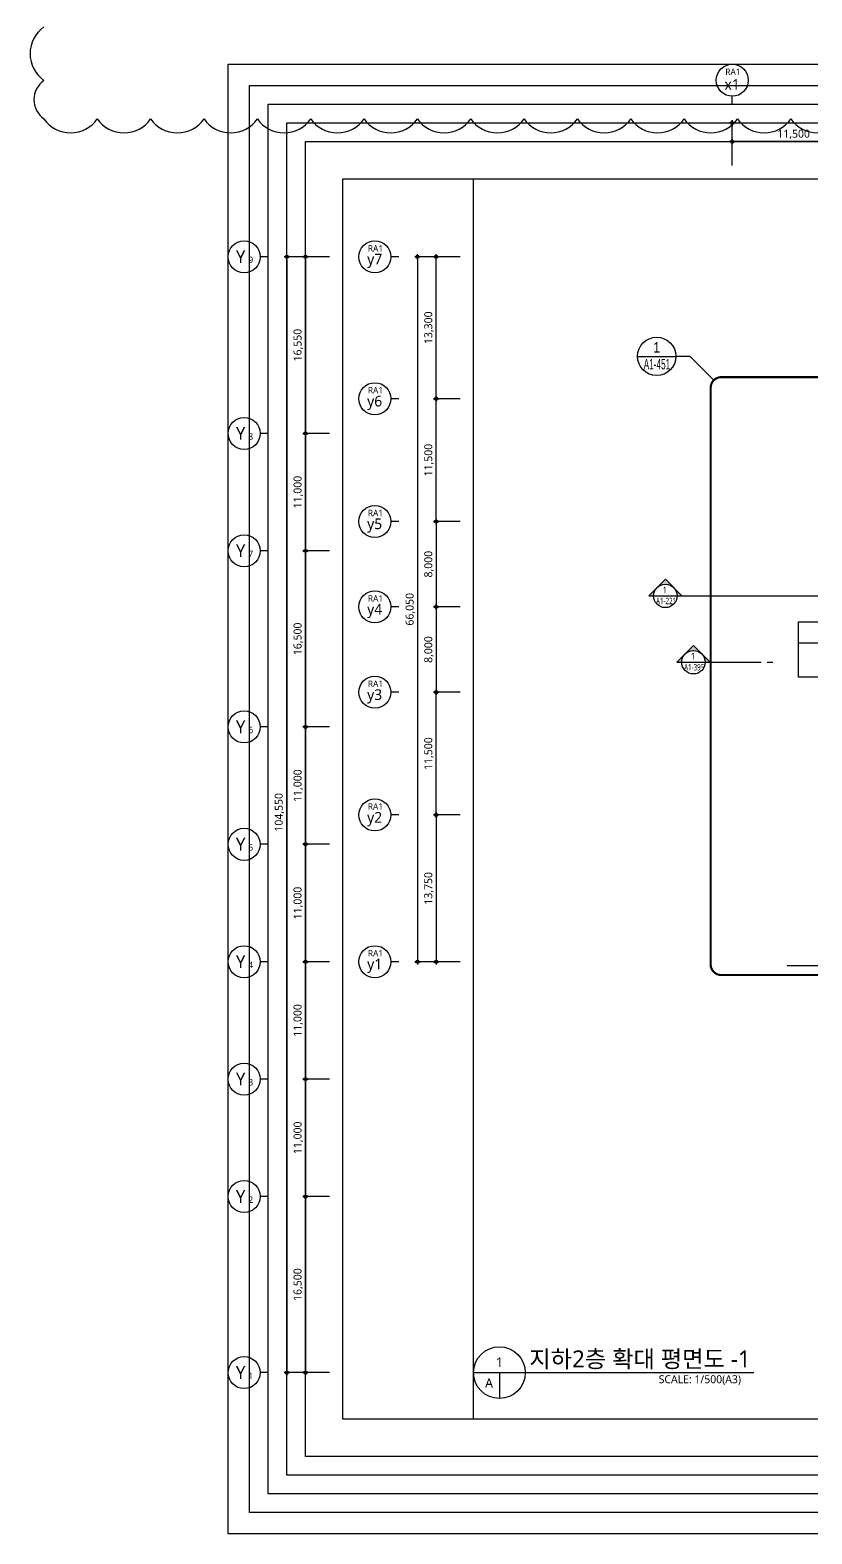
# Model space of a CAD drawing. Header units: millimetres. Extents: x 45782458 to 46215946, y 191740 to 1509539.
# Drawn here: x 45782458 to 45855736, y 1199740 to 1340642 of the extents above; entities that cross this region are included whole.
import ezdxf
from ezdxf.enums import TextEntityAlignment as Align

# ---------------------------------------------------------------- set-up
doc = ezdxf.new("R2010")
doc.units = ezdxf.units.MM
doc.header["$LTSCALE"] = 1000
doc.header["$MEASUREMENT"] = 0
doc.header["$PDSIZE"] = -10
doc.linetypes.add('CEN', pattern=[62, 60, -1, 0, -1])
doc.linetypes.add('SYM$0$DASHDOT', pattern=[1, 0.5, -0.25, 0, -0.25])
doc.layers.get('0').update_dxf_attribs({"linetype": 'CONTINUOUS'})
doc.layers.get('Defpoints').update_dxf_attribs({"color": 171, "linetype": 'CONTINUOUS'})
for name, color, linetype in [('Center(AR)', 30, 'CEN'), ('DIM', 7, 'CONTINUOUS'), ('NDIM', 7, 'CONTINUOUS'), ('SYM', 7, 'CONTINUOUS'), ('SYM(AXIS)', 7, 'CONTINUOUS'), ('TEXT', 3, 'CONTINUOUS'), ('TEXT(AXIS)', 2, 'CONTINUOUS'), ('TEXT(노트)', 7, 'CONTINUOUS'), ('TITLE', 7, 'CONTINUOUS'), ('구간정리', 6, 'CONTINUOUS'), ('구간정리-TEXT', 3, 'CONTINUOUS')]:
    doc.layers.add(name, color=color, linetype=linetype)
doc.layers.add('CHECK', color=30, linetype='CONTINUOUS', plot=False)
doc.styles.add('SYM$0$ARIAL', font='arial.ttf')
doc.styles.add('SYM$0$돋움', font='', dxfattribs={"width": 0.9})
doc.styles.add('TE', font='malgun_0.ttf')
doc.styles.add('나눔바른고딕', font='NanumBarunGothic.ttf')
doc.styles.get('SYM$0$돋움').set_extended_font_data('Dotum')
doc.dimstyles.new('BA', dxfattribs={"dimscale": 500, "dimtxt": 3, "dimasz": 1, "dimexe": 1, "dimexo": 5, "dimgap": 0.9, "dimtad": 1, "dimdec": 0, "dimdsep": 46, "dimlunit": 6, "dimtxsty": 'TE', "dimblk": 'DDD', "dimcen": 2.5, "dimclrd": 256, "dimclre": 256, "dimclrt": 3, "dimazin": 2, "dimtfac": 1, "dimtdec": 0, "dimtix": 1, "dimtmove": 2, "dimatfit": 3, "dimldrblk": 'DDD', "dimfxl": 1, "dimtolj": 1, "dimtzin": 0, "dimarcsym": 2})

# ---------------------------------------------------------------- blocks, each defined once
blk = doc.blocks.new('A$C2F20087E')
at = {"layer": 'SYM(AXIS)'}
blk.add_line((600, 0), (600, 300), dxfattribs=at)
blk.add_circle((600, 900), 600, dxfattribs=at)
blk = doc.blocks.new('DDD')
at = {"layer": 'DIM', "color": 0}
for p, q in [((-1, 0), (1, 0)), ((0, -1), (0, 1))]:
    blk.add_line(p, q, dxfattribs=at)
for radius in [0.6, 0.3]:
    blk.add_circle((0, 0), radius, dxfattribs=at)
blk = doc.blocks.new('*D59')
at = {"layer": 'Defpoints', "color": 0, "ltscale": 0.4, "transparency": 16777216}
for p in [(45811772, 1231351), (45808272, 1214851), (45811772, 1214851)]:
    blk.add_point(p, dxfattribs=at)
at = {"layer": 'NDIM', "lineweight": -2, "ltscale": 0.4, "transparency": 16777216}
for p, q in [((45810522, 1231351), (45808022, 1231351)), ((45808272, 1231101), (45808272, 1215101)), ((45810522, 1214851), (45808022, 1214851))]:
    blk.add_line(p, q, dxfattribs=at)
at = {"layer": 'NDIM', "lineweight": -2, "ltscale": 0.4, "transparency": 16777216, "xscale": 250, "yscale": 250, "zscale": 250}
for p, rotation in [((45808272, 1231351), 90), ((45808272, 1214851), 270)]:
    blk.add_blockref('DDD', p, dxfattribs=dict(at, rotation=rotation))
at = {"layer": 'NDIM', "color": 3, "ltscale": 0.4, "transparency": 16777216, "insert": (45807595, 1223101), "char_height": 750, "attachment_point": 5, "rotation": 90, "style": 'TE'}
blk.add_mtext('\\A1;16,500', dxfattribs=at)
blk = doc.blocks.new('*D60')
at = {"layer": 'Defpoints', "color": 0, "ltscale": 0.4, "transparency": 16777216}
for p in [(45811772, 1242351), (45808272, 1231351), (45811772, 1231351)]:
    blk.add_point(p, dxfattribs=at)
at = {"layer": 'NDIM', "lineweight": -2, "ltscale": 0.4, "transparency": 16777216}
for p, q in [((45810522, 1242351), (45808022, 1242351)), ((45808272, 1242101), (45808272, 1231601)), ((45810522, 1231351), (45808022, 1231351))]:
    blk.add_line(p, q, dxfattribs=at)
at = {"layer": 'NDIM', "lineweight": -2, "ltscale": 0.4, "transparency": 16777216, "xscale": 250, "yscale": 250, "zscale": 250}
for p, rotation in [((45808272, 1242351), 90), ((45808272, 1231351), 270)]:
    blk.add_blockref('DDD', p, dxfattribs=dict(at, rotation=rotation))
at = {"layer": 'NDIM', "color": 3, "ltscale": 0.4, "transparency": 16777216, "insert": (45807595, 1236851), "char_height": 750, "attachment_point": 5, "rotation": 90, "style": 'TE'}
blk.add_mtext('\\A1;11,000', dxfattribs=at)
blk = doc.blocks.new('*D61')
at = {"layer": 'Defpoints', "color": 0, "ltscale": 0.4, "transparency": 16777216}
for p in [(45811772, 1253351), (45808272, 1242351), (45811772, 1242351)]:
    blk.add_point(p, dxfattribs=at)
at = {"layer": 'NDIM', "lineweight": -2, "ltscale": 0.4, "transparency": 16777216}
for p, q in [((45810522, 1253351), (45808022, 1253351)), ((45808272, 1253101), (45808272, 1242601)), ((45810522, 1242351), (45808022, 1242351))]:
    blk.add_line(p, q, dxfattribs=at)
at = {"layer": 'NDIM', "lineweight": -2, "ltscale": 0.4, "transparency": 16777216, "xscale": 250, "yscale": 250, "zscale": 250}
for p, rotation in [((45808272, 1253351), 90), ((45808272, 1242351), 270)]:
    blk.add_blockref('DDD', p, dxfattribs=dict(at, rotation=rotation))
at = {"layer": 'NDIM', "color": 3, "ltscale": 0.4, "transparency": 16777216, "insert": (45807595, 1247851), "char_height": 750, "attachment_point": 5, "rotation": 90, "style": 'TE'}
blk.add_mtext('\\A1;11,000', dxfattribs=at)
blk = doc.blocks.new('*D62')
at = {"layer": 'Defpoints', "color": 0, "ltscale": 0.4, "transparency": 16777216}
for p in [(45811772, 1264351), (45808272, 1253351), (45811772, 1253351)]:
    blk.add_point(p, dxfattribs=at)
at = {"layer": 'NDIM', "lineweight": -2, "ltscale": 0.4, "transparency": 16777216}
for p, q in [((45810522, 1264351), (45808022, 1264351)), ((45808272, 1264101), (45808272, 1253601)), ((45810522, 1253351), (45808022, 1253351))]:
    blk.add_line(p, q, dxfattribs=at)
at = {"layer": 'NDIM', "lineweight": -2, "ltscale": 0.4, "transparency": 16777216, "xscale": 250, "yscale": 250, "zscale": 250}
for p, rotation in [((45808272, 1264351), 90), ((45808272, 1253351), 270)]:
    blk.add_blockref('DDD', p, dxfattribs=dict(at, rotation=rotation))
at = {"layer": 'NDIM', "color": 3, "ltscale": 0.4, "transparency": 16777216, "insert": (45807595, 1258851), "char_height": 750, "attachment_point": 5, "rotation": 90, "style": 'TE'}
blk.add_mtext('\\A1;11,000', dxfattribs=at)
blk = doc.blocks.new('*D63')
at = {"layer": 'Defpoints', "color": 0, "ltscale": 0.4, "transparency": 16777216}
for p in [(45811772, 1275351), (45808272, 1264351), (45811772, 1264351)]:
    blk.add_point(p, dxfattribs=at)
at = {"layer": 'NDIM', "lineweight": -2, "ltscale": 0.4, "transparency": 16777216}
for p, q in [((45810522, 1275351), (45808022, 1275351)), ((45808272, 1275101), (45808272, 1264601)), ((45810522, 1264351), (45808022, 1264351))]:
    blk.add_line(p, q, dxfattribs=at)
at = {"layer": 'NDIM', "lineweight": -2, "ltscale": 0.4, "transparency": 16777216, "xscale": 250, "yscale": 250, "zscale": 250}
for p, rotation in [((45808272, 1275351), 90), ((45808272, 1264351), 270)]:
    blk.add_blockref('DDD', p, dxfattribs=dict(at, rotation=rotation))
at = {"layer": 'NDIM', "color": 3, "ltscale": 0.4, "transparency": 16777216, "insert": (45807595, 1269851), "char_height": 750, "attachment_point": 5, "rotation": 90, "style": 'TE'}
blk.add_mtext('\\A1;11,000', dxfattribs=at)
blk = doc.blocks.new('*D64')
at = {"layer": 'Defpoints', "color": 0, "ltscale": 0.4, "transparency": 16777216}
for p in [(45811772, 1291851), (45808272, 1275351), (45811772, 1275351)]:
    blk.add_point(p, dxfattribs=at)
at = {"layer": 'NDIM', "lineweight": -2, "ltscale": 0.4, "transparency": 16777216}
for p, q in [((45810522, 1291851), (45808022, 1291851)), ((45808272, 1291601), (45808272, 1275601)), ((45810522, 1275351), (45808022, 1275351))]:
    blk.add_line(p, q, dxfattribs=at)
at = {"layer": 'NDIM', "lineweight": -2, "ltscale": 0.4, "transparency": 16777216, "xscale": 250, "yscale": 250, "zscale": 250}
for p, rotation in [((45808272, 1291851), 90), ((45808272, 1275351), 270)]:
    blk.add_blockref('DDD', p, dxfattribs=dict(at, rotation=rotation))
at = {"layer": 'NDIM', "color": 3, "ltscale": 0.4, "transparency": 16777216, "insert": (45807595, 1283601), "char_height": 750, "attachment_point": 5, "rotation": 90, "style": 'TE'}
blk.add_mtext('\\A1;16,500', dxfattribs=at)
blk = doc.blocks.new('*D65')
at = {"layer": 'Defpoints', "color": 0, "ltscale": 0.4, "transparency": 16777216}
for p in [(45811772, 1302851), (45808272, 1291851), (45811772, 1291851)]:
    blk.add_point(p, dxfattribs=at)
at = {"layer": 'NDIM', "lineweight": -2, "ltscale": 0.4, "transparency": 16777216}
for p, q in [((45810522, 1302851), (45808022, 1302851)), ((45808272, 1302601), (45808272, 1292101)), ((45810522, 1291851), (45808022, 1291851))]:
    blk.add_line(p, q, dxfattribs=at)
at = {"layer": 'NDIM', "lineweight": -2, "ltscale": 0.4, "transparency": 16777216, "xscale": 250, "yscale": 250, "zscale": 250}
for p, rotation in [((45808272, 1302851), 90), ((45808272, 1291851), 270)]:
    blk.add_blockref('DDD', p, dxfattribs=dict(at, rotation=rotation))
at = {"layer": 'NDIM', "color": 3, "ltscale": 0.4, "transparency": 16777216, "insert": (45807595, 1297351), "char_height": 750, "attachment_point": 5, "rotation": 90, "style": 'TE'}
blk.add_mtext('\\A1;11,000', dxfattribs=at)
blk = doc.blocks.new('*D66')
at = {"layer": 'Defpoints', "color": 0, "ltscale": 0.4, "transparency": 16777216}
for p in [(45811772, 1319401), (45808272, 1302851), (45811772, 1302851)]:
    blk.add_point(p, dxfattribs=at)
at = {"layer": 'NDIM', "lineweight": -2, "ltscale": 0.4, "transparency": 16777216}
for p, q in [((45810522, 1319401), (45808022, 1319401)), ((45808272, 1319151), (45808272, 1303101)), ((45810522, 1302851), (45808022, 1302851))]:
    blk.add_line(p, q, dxfattribs=at)
at = {"layer": 'NDIM', "lineweight": -2, "ltscale": 0.4, "transparency": 16777216, "xscale": 250, "yscale": 250, "zscale": 250}
for p, rotation in [((45808272, 1319401), 90), ((45808272, 1302851), 270)]:
    blk.add_blockref('DDD', p, dxfattribs=dict(at, rotation=rotation))
at = {"layer": 'NDIM', "color": 3, "ltscale": 0.4, "transparency": 16777216, "insert": (45807595, 1311126), "char_height": 750, "attachment_point": 5, "rotation": 90, "style": 'TE'}
blk.add_mtext('\\A1;16,550', dxfattribs=at)
blk = doc.blocks.new('*D67')
at = {"layer": 'Defpoints', "color": 0, "ltscale": 0.4, "transparency": 16777216}
for p in [(45811772, 1319401), (45806522, 1214851), (45811772, 1214851)]:
    blk.add_point(p, dxfattribs=at)
at = {"layer": 'NDIM', "lineweight": -2, "ltscale": 0.4, "transparency": 16777216}
for p, q in [((45810522, 1319401), (45806272, 1319401)), ((45806522, 1319151), (45806522, 1215101)), ((45810522, 1214851), (45806272, 1214851))]:
    blk.add_line(p, q, dxfattribs=at)
at = {"layer": 'NDIM', "lineweight": -2, "ltscale": 0.4, "transparency": 16777216, "xscale": 250, "yscale": 250, "zscale": 250}
for p, rotation in [((45806522, 1319401), 90), ((45806522, 1214851), 270)]:
    blk.add_blockref('DDD', p, dxfattribs=dict(at, rotation=rotation))
at = {"layer": 'NDIM', "color": 3, "ltscale": 0.4, "transparency": 16777216, "insert": (45805828, 1267351), "char_height": 750, "attachment_point": 5, "rotation": 90, "style": 'TE'}
blk.add_mtext('\\A1;104,550', dxfattribs=at)
blk = doc.blocks.new('*D68')
at = {"layer": 'Defpoints', "color": 0, "ltscale": 0.4, "transparency": 16777216}
for p in [(45824022, 1294601), (45820522, 1286601), (45824022, 1286601)]:
    blk.add_point(p, dxfattribs=at)
at = {"layer": 'NDIM', "lineweight": -2, "ltscale": 0.4, "transparency": 16777216}
for p, q in [((45822772, 1294601), (45820272, 1294601)), ((45820522, 1294351), (45820522, 1286851)), ((45822772, 1286601), (45820272, 1286601))]:
    blk.add_line(p, q, dxfattribs=at)
at = {"layer": 'NDIM', "lineweight": -2, "ltscale": 0.4, "transparency": 16777216, "xscale": 250, "yscale": 250, "zscale": 250}
for p, rotation in [((45820522, 1294601), 90), ((45820522, 1286601), 270)]:
    blk.add_blockref('DDD', p, dxfattribs=dict(at, rotation=rotation))
at = {"layer": 'NDIM', "color": 3, "ltscale": 0.4, "transparency": 16777216, "insert": (45819847, 1290601), "char_height": 750, "attachment_point": 5, "rotation": 90, "style": 'TE'}
blk.add_mtext('\\A1;8,000', dxfattribs=at)
blk = doc.blocks.new('*D69')
at = {"layer": 'Defpoints', "color": 0, "ltscale": 0.4, "transparency": 16777216}
for p in [(45824022, 1286601), (45820522, 1278601), (45824022, 1278601)]:
    blk.add_point(p, dxfattribs=at)
at = {"layer": 'NDIM', "lineweight": -2, "ltscale": 0.4, "transparency": 16777216}
for p, q in [((45822772, 1286601), (45820272, 1286601)), ((45820522, 1286351), (45820522, 1278851)), ((45822772, 1278601), (45820272, 1278601))]:
    blk.add_line(p, q, dxfattribs=at)
at = {"layer": 'NDIM', "lineweight": -2, "ltscale": 0.4, "transparency": 16777216, "xscale": 250, "yscale": 250, "zscale": 250}
for p, rotation in [((45820522, 1286601), 90), ((45820522, 1278601), 270)]:
    blk.add_blockref('DDD', p, dxfattribs=dict(at, rotation=rotation))
at = {"layer": 'NDIM', "color": 3, "ltscale": 0.4, "transparency": 16777216, "insert": (45819847, 1282601), "char_height": 750, "attachment_point": 5, "rotation": 90, "style": 'TE'}
blk.add_mtext('\\A1;8,000', dxfattribs=at)
blk = doc.blocks.new('*D70')
at = {"layer": 'Defpoints', "color": 0, "ltscale": 0.4, "transparency": 16777216}
for p in [(45820522, 1306101), (45824022, 1306101), (45824022, 1294601)]:
    blk.add_point(p, dxfattribs=at)
at = {"layer": 'NDIM', "lineweight": -2, "ltscale": 0.4, "transparency": 16777216}
for p, q in [((45822772, 1306101), (45820272, 1306101)), ((45820522, 1294851), (45820522, 1305851)), ((45822772, 1294601), (45820272, 1294601))]:
    blk.add_line(p, q, dxfattribs=at)
at = {"layer": 'NDIM', "lineweight": -2, "ltscale": 0.4, "transparency": 16777216, "xscale": 250, "yscale": 250, "zscale": 250}
for p, rotation in [((45820522, 1306101), 90), ((45820522, 1294601), 270)]:
    blk.add_blockref('DDD', p, dxfattribs=dict(at, rotation=rotation))
at = {"layer": 'NDIM', "color": 3, "ltscale": 0.4, "transparency": 16777216, "insert": (45819845, 1300351), "char_height": 750, "attachment_point": 5, "rotation": 90, "style": 'TE'}
blk.add_mtext('\\A1;11,500', dxfattribs=at)
blk = doc.blocks.new('*D71')
at = {"layer": 'Defpoints', "color": 0, "ltscale": 0.4, "transparency": 16777216}
for p in [(45820522, 1319401), (45824022, 1319401), (45824022, 1306101)]:
    blk.add_point(p, dxfattribs=at)
at = {"layer": 'NDIM', "lineweight": -2, "ltscale": 0.4, "transparency": 16777216}
for p, q in [((45822772, 1319401), (45820272, 1319401)), ((45820522, 1306351), (45820522, 1319151)), ((45822772, 1306101), (45820272, 1306101))]:
    blk.add_line(p, q, dxfattribs=at)
at = {"layer": 'NDIM', "lineweight": -2, "ltscale": 0.4, "transparency": 16777216, "xscale": 250, "yscale": 250, "zscale": 250}
for p, rotation in [((45820522, 1319401), 90), ((45820522, 1306101), 270)]:
    blk.add_blockref('DDD', p, dxfattribs=dict(at, rotation=rotation))
at = {"layer": 'NDIM', "color": 3, "ltscale": 0.4, "transparency": 16777216, "insert": (45819845, 1312751), "char_height": 750, "attachment_point": 5, "rotation": 90, "style": 'TE'}
blk.add_mtext('\\A1;13,300', dxfattribs=at)
blk = doc.blocks.new('*D72')
at = {"layer": 'Defpoints', "color": 0, "ltscale": 0.4, "transparency": 16777216}
for p in [(45820522, 1278601), (45824022, 1278601), (45824022, 1267101)]:
    blk.add_point(p, dxfattribs=at)
at = {"layer": 'NDIM', "lineweight": -2, "ltscale": 0.4, "transparency": 16777216}
for p, q in [((45822772, 1278601), (45820272, 1278601)), ((45820522, 1267351), (45820522, 1278351)), ((45822772, 1267101), (45820272, 1267101))]:
    blk.add_line(p, q, dxfattribs=at)
at = {"layer": 'NDIM', "lineweight": -2, "ltscale": 0.4, "transparency": 16777216, "xscale": 250, "yscale": 250, "zscale": 250}
for p, rotation in [((45820522, 1278601), 90), ((45820522, 1267101), 270)]:
    blk.add_blockref('DDD', p, dxfattribs=dict(at, rotation=rotation))
at = {"layer": 'NDIM', "color": 3, "ltscale": 0.4, "transparency": 16777216, "insert": (45819845, 1272851), "char_height": 750, "attachment_point": 5, "rotation": 90, "style": 'TE'}
blk.add_mtext('\\A1;11,500', dxfattribs=at)
blk = doc.blocks.new('*D73')
at = {"layer": 'Defpoints', "color": 0, "ltscale": 0.4, "transparency": 16777216}
for p in [(45824022, 1267101), (45820522, 1253351), (45824022, 1253351)]:
    blk.add_point(p, dxfattribs=at)
at = {"layer": 'NDIM', "lineweight": -2, "ltscale": 0.4, "transparency": 16777216}
for p, q in [((45822772, 1267101), (45820272, 1267101)), ((45820522, 1266851), (45820522, 1253601)), ((45822772, 1253351), (45820272, 1253351))]:
    blk.add_line(p, q, dxfattribs=at)
at = {"layer": 'NDIM', "lineweight": -2, "ltscale": 0.4, "transparency": 16777216, "xscale": 250, "yscale": 250, "zscale": 250}
for p, rotation in [((45820522, 1267101), 90), ((45820522, 1253351), 270)]:
    blk.add_blockref('DDD', p, dxfattribs=dict(at, rotation=rotation))
at = {"layer": 'NDIM', "color": 3, "ltscale": 0.4, "transparency": 16777216, "insert": (45819845, 1260226), "char_height": 750, "attachment_point": 5, "rotation": 90, "style": 'TE'}
blk.add_mtext('\\A1;13,750', dxfattribs=at)
blk = doc.blocks.new('*D74')
at = {"layer": 'Defpoints', "color": 0, "ltscale": 0.4, "transparency": 16777216}
for p in [(45824022, 1319401), (45818772, 1253351), (45824022, 1253351)]:
    blk.add_point(p, dxfattribs=at)
at = {"layer": 'NDIM', "lineweight": -2, "ltscale": 0.4, "transparency": 16777216}
for p, q in [((45822772, 1319401), (45818522, 1319401)), ((45818772, 1319151), (45818772, 1253601)), ((45822772, 1253351), (45818522, 1253351))]:
    blk.add_line(p, q, dxfattribs=at)
at = {"layer": 'NDIM', "lineweight": -2, "ltscale": 0.4, "transparency": 16777216, "xscale": 250, "yscale": 250, "zscale": 250}
for p, rotation in [((45818772, 1319401), 90), ((45818772, 1253351), 270)]:
    blk.add_blockref('DDD', p, dxfattribs=dict(at, rotation=rotation))
at = {"layer": 'NDIM', "color": 3, "ltscale": 0.4, "transparency": 16777216, "insert": (45818097, 1286376), "char_height": 750, "attachment_point": 5, "rotation": 90, "style": 'TE'}
blk.add_mtext('\\A1;66,050', dxfattribs=at)
blk = doc.blocks.new('*D190')
at = {"layer": 'Defpoints', "color": 0, "ltscale": 0.4, "transparency": 16777216}
for p in [(45848272, 1330190), (45848272, 1326690), (45859772, 1326690)]:
    blk.add_point(p, dxfattribs=at)
at = {"layer": 'NDIM', "lineweight": -2, "ltscale": 0.4, "transparency": 16777216}
for p, q in [((45848272, 1327940), (45848272, 1330440)), ((45859522, 1330190), (45848522, 1330190)), ((45859772, 1327940), (45859772, 1330440))]:
    blk.add_line(p, q, dxfattribs=at)
at = {"layer": 'NDIM', "lineweight": -2, "ltscale": 0.4, "transparency": 16777216, "xscale": 250, "yscale": 250, "zscale": 250, "rotation": 180}
blk.add_blockref('DDD', (45848272, 1330190), dxfattribs=at)
at = {"layer": 'NDIM', "lineweight": -2, "ltscale": 0.4, "transparency": 16777216, "xscale": 250, "yscale": 250, "zscale": 250}
blk.add_blockref('DDD', (45859772, 1330190), dxfattribs=at)
at = {"layer": 'NDIM', "color": 3, "ltscale": 0.4, "transparency": 16777216, "insert": (45854022, 1330868), "char_height": 750, "attachment_point": 5, "style": 'TE'}
blk.add_mtext('\\A1;11,500', dxfattribs=at)
blk = doc.blocks.new('*D191')
at = {"layer": 'Defpoints', "color": 0, "ltscale": 0.4, "transparency": 16777216}
for p in [(45894272, 1331940), (45848272, 1326690), (45894272, 1326690)]:
    blk.add_point(p, dxfattribs=at)
at = {"layer": 'NDIM', "lineweight": -2, "ltscale": 0.4, "transparency": 16777216}
for p, q in [((45848272, 1327940), (45848272, 1332190)), ((45848522, 1331940), (45894022, 1331940)), ((45894272, 1327940), (45894272, 1332190))]:
    blk.add_line(p, q, dxfattribs=at)
at = {"layer": 'NDIM', "lineweight": -2, "ltscale": 0.4, "transparency": 16777216, "xscale": 250, "yscale": 250, "zscale": 250, "rotation": 180}
blk.add_blockref('DDD', (45848272, 1331940), dxfattribs=at)
at = {"layer": 'NDIM', "lineweight": -2, "ltscale": 0.4, "transparency": 16777216, "xscale": 250, "yscale": 250, "zscale": 250}
blk.add_blockref('DDD', (45894272, 1331940), dxfattribs=at)
at = {"layer": 'NDIM', "color": 3, "ltscale": 0.4, "transparency": 16777216, "insert": (45871272, 1332616), "char_height": 750, "attachment_point": 5, "style": 'TE'}
blk.add_mtext('\\A1;46,000', dxfattribs=at)
blk = doc.blocks.new('A$C51E23882')
at = {"layer": 'TITLE'}
blk.add_lwpolyline([(8500, 0), (0, 0), (0, 5200), (8500, 5200)], close=True, dxfattribs=at)
for points in [[(8500, 3200), (0, 3200)], [(3300, 3200), (3300, 0)], [(5300, 3200), (5300, 0)], [(3300, 1600), (8500, 1600)]]:
    blk.add_lwpolyline(points, dxfattribs=at)
at = {"layer": 'TITLE', "style": '나눔바른고딕'}
for s, p in [('F.L', (4352, 2378)), ('S.L', (4352, 778))]:
    blk.add_text(s, height=700, dxfattribs=at).set_placement(p, align=Align.MIDDLE)
blk = doc.blocks.new('SYM$0$det-tar-wi')
at = {"layer": '구간정리', "ltscale": 0.2}
blk.add_line((0, 0), (11, 0), dxfattribs=at)
blk.add_circle((5.5, 0), 5.5, dxfattribs=at)
at = {"layer": '구간정리-TEXT', "color": 3, "style": 'SYM$0$ARIAL'}
blk.add_attdef('2', text='', height=3, dxfattribs=at).set_placement((5.5, 2.58), align=Align.MIDDLE_CENTER)
at = {"layer": '구간정리-TEXT', "color": 3, "style": 'SYM$0$ARIAL', "width": 0.6}
blk.add_attdef('A1.00', text='', height=3, dxfattribs=at).set_placement((5.57, -2.22), align=Align.MIDDLE_CENTER)

msp = doc.modelspace()

# ---------------------------------------------------------------- hatches: boundary and pattern name
at = {"layer": 'SYM'}
h = msp.add_hatch(color=256, dxfattribs=at)
h.paths.add_polyline_path([(45841998.8, 1289182), (45841221, 1288404.2, -0.41421356), (45842776.6, 1288404.2)])
h.paths.add_polyline_path([(45841221, 1288404.2), (45840443.1, 1287626.3), (45840898.8, 1287626.3, -0.19891237)])
h.paths.add_polyline_path([(45842776.6, 1288404.2, -0.19891237), (45843098.8, 1287626.3), (45843554.4, 1287626.3)])
h = msp.add_hatch(color=256, dxfattribs=at)
h.paths.add_polyline_path([(45844630.7, 1282972.1), (45843852.9, 1282194.3, -0.41421356), (45845408.5, 1282194.3)])
h.paths.add_polyline_path([(45843852.9, 1282194.3), (45843075, 1281416.5), (45843530.7, 1281416.5, -0.19891237)])
h.paths.add_polyline_path([(45845408.5, 1282194.3, -0.19891237), (45845730.7, 1281416.5), (45846186.3, 1281416.5)])

# ---------------------------------------------------------------- linework, layer by layer
for p, q in [((45840898.8, 1287626.3), (45843098.8, 1287626.3)), ((45843530.7, 1281416.5), (45845730.7, 1281416.5))]:
    msp.add_line(p, q)
at = {"layer": 'Center(AR)'}
msp.add_line((45853403.8, 1253001.5), (45868072.3, 1253001.5), dxfattribs=at)
at = {"layer": 'CHECK'}
msp.add_lwpolyline([(45783759.9, 1340932.8, 0.52056705), (45783759.9, 1335932.8, 0.52056705), (45783759.9, 1332311.3, 0.52056705), (45788759.9, 1332311.3, 0.52056705), (45793759.9, 1332311.3, 0.52056705), (45798759.9, 1332311.3, 0.52056705), (45803759.9, 1332311.3, 0.52056705), (45808759.9, 1332311.3, 0.52056705), (45813759.9, 1332311.3, 0.52056705), (45818759.9, 1332311.3, 0.52056705), (45823759.9, 1332311.3, 0.52056705), (45828759.9, 1332311.3, 0.52056705), (45833759.9, 1332311.3, 0.52056705), (45838759.9, 1332311.3, 0.52056705), (45843759.9, 1332311.3, 0.52056705), (45848759.9, 1332311.3, 0.52056705), (45853759.9, 1332311.3, 0.52056705), (45858759.9, 1332311.3, 0.52056705)], format="xyb", dxfattribs=at)
at = {"layer": 'Defpoints'}
msp.add_line((45853593.1, 1287626.3), (45966972.3, 1287626.3), dxfattribs=at)
for points in [[(45977722.3, 1199740.2), (45801022.3, 1199740.2), (45801022.3, 1337440.2), (45977722.3, 1337440.2)], [(45975722.3, 1201740.2), (45803022.3, 1201740.2), (45803022.3, 1335440.2), (45975722.3, 1335440.2)], [(45973972.3, 1203490.2), (45804772.3, 1203490.2), (45804772.3, 1333690.2), (45973972.3, 1333690.2)], [(45972222.3, 1205240.2), (45806522.3, 1205240.2), (45806522.3, 1331940.2), (45972222.3, 1331940.2)], [(45970472.3, 1206990.2), (45808272.3, 1206990.2), (45808272.3, 1330190.2), (45970472.3, 1330190.2)], [(45966972.3, 1210490.2), (45811772.3, 1210490.2), (45811772.3, 1326690.2), (45966972.3, 1326690.2)], [(45966972.3, 1210490.2), (45824022.3, 1210490.2), (45824022.3, 1326690.2), (45966972.3, 1326690.2)]]:
    msp.add_lwpolyline(points, close=True, dxfattribs=at)
at = {"layer": 'SYM'}
for p, q in [((45840443.1, 1287626.3), (45841998.8, 1289182)), ((45843554.4, 1287626.3), (45841998.8, 1289182)), ((45840443.1, 1287626.3), (45840898.8, 1287626.3)), ((45843098.8, 1287626.3), (45853593.1, 1287626.3)), ((45854143.1, 1287626.3), (45854693.1, 1287626.3)), ((45843075, 1281416.5), (45844630.7, 1282972.1)), ((45846186.3, 1281416.5), (45844630.7, 1282972.1)), ((45843075, 1281416.5), (45843530.7, 1281416.5)), ((45845730.7, 1281416.5), (45850977.9, 1281416.5)), ((45851527.9, 1281416.5), (45852077.9, 1281416.5)), ((45824022.3, 1214851.3), (45850300.3, 1214851.3)), ((45826446.6, 1214851.3), (45826446.6, 1212427.1))]:
    msp.add_line(p, q, dxfattribs=at)
for centre, radius in [((45841998.8, 1287626.3), 1100), ((45844630.7, 1281416.5), 1100), ((45826446.6, 1214851.3), 2424.2)]:
    msp.add_circle(centre, radius, dxfattribs=at)
at = {"layer": '구간정리', "ltscale": 0.2}
msp.add_lwpolyline([(45846547.3, 1307840.5), (45844319.9, 1310067.9), (45842987.7, 1310067.9)], dxfattribs=at)
at = {"layer": '구간정리', "linetype": 'SYM$0$DASHDOT', "ltscale": 2, "const_width": 200}
msp.add_lwpolyline([(45847247.3, 1308126.3), (45898722.3, 1308126.3, -0.41421356), (45899722.3, 1307126.3), (45899722.3, 1253101.3, -0.41421356), (45898722.3, 1252101.3), (45847247.3, 1252101.3, -0.41421356), (45846247.3, 1253101.3), (45846247.3, 1307126.3, -0.41421356)], format="xyb", close=True, dxfattribs=at)

# ---------------------------------------------------------------- block references
at = {"xscale": 2.500000000000013, "yscale": 2.500000000000013, "zscale": 2.500000000000013}
msp.add_blockref('A$C2F20087E', (45846772.3, 1333690.2), dxfattribs=at)
at = {"rotation": 90}
for p, xscale, yscale, zscale in [((45804772.3, 1317901.3), 2.500000000000049, 2.500000000000049, 2.500000000000049), ((45817022.3, 1317901.3), 2.500000000000022, 2.500000000000022, 2.500000000000022), ((45817022.3, 1304601.3), 2.500000000000022, 2.500000000000022, 2.500000000000022), ((45804772.3, 1301351.3), 2.500000000000049, 2.500000000000049, 2.500000000000049), ((45817022.3, 1293101.3), 2.500000000000022, 2.500000000000022, 2.500000000000022), ((45804772.3, 1290351.3), 2.500000000000049, 2.500000000000049, 2.500000000000049), ((45817022.3, 1285101.3), 2.500000000000022, 2.500000000000022, 2.500000000000022), ((45817022.3, 1277101.3), 2.500000000000022, 2.500000000000022, 2.500000000000022), ((45804772.3, 1273851.3), 2.500000000000049, 2.500000000000049, 2.500000000000049), ((45817022.3, 1265601.3), 2.500000000000022, 2.500000000000022, 2.500000000000022), ((45804772.3, 1262851.3), 2.500000000000049, 2.500000000000049, 2.500000000000049), ((45804772.3, 1251851.3), 2.500000000000049, 2.500000000000049, 2.500000000000049), ((45817022.3, 1251851.3), 2.500000000000022, 2.500000000000022, 2.500000000000022), ((45804772.3, 1240851.3), 2.500000000000049, 2.500000000000049, 2.500000000000049), ((45804772.3, 1229851.3), 2.500000000000049, 2.500000000000049, 2.500000000000049), ((45804772.3, 1213351.3), 2.500000000000049, 2.500000000000049, 2.500000000000049)]:
    msp.add_blockref('A$C2F20087E', p, dxfattribs=dict(at, xscale=xscale, yscale=yscale, zscale=zscale))
msp.add_blockref('A$C51E23882', (45854472.3, 1280001.3))
at = {"layer": '구간정리'}
ref = msp.add_blockref('SYM$0$det-tar-wi', (45839387.7, 1310067.9), dxfattribs=dict(at, xscale=327.2727272727273, yscale=327.2727272727273, zscale=327.2727272727273))
ref.add_attrib('A1.00', 'A1-451', dxfattribs={"layer": '구간정리-TEXT', "color": 3, "height": 981.82, "style": 'SYM$0$돋움', "width": 0.6}).set_placement((45841209.7, 1309340.3), align=Align.MIDDLE_CENTER)
ref.add_attrib('2', '1', dxfattribs={"layer": '구간정리-TEXT', "color": 3, "height": 981.8, "style": 'SYM$0$돋움', "width": 0.9}).set_placement((45841187.7, 1310913.3), align=Align.MIDDLE_CENTER)

# ---------------------------------------------------------------- texts
at = {"layer": 'TEXT', "style": '나눔바른고딕'}
for s, p in [('1', (45826446.6, 1215821)), ('A', (45825476.9, 1213881.7))]:
    msp.add_text(s, height=900, dxfattribs=at).set_placement(p, align=Align.MIDDLE)
msp.add_text('지하2층 확대 평면도 -1', height=1600, dxfattribs=at).set_placement((45829245.9, 1215336.2))
msp.add_text('SCALE: 1/500(A3)', height=750, dxfattribs=at).set_placement((45849091.6, 1214608.9), align=Align.TOP_RIGHT)
at = {"layer": 'TEXT(AXIS)', "style": '나눔바른고딕'}
for s, height, p in [('x1', 1000, (45848255.6, 1335552.7)), ('Y', 1200, (45802193.2, 1319411.3)), ('9', 600, (45803141.3, 1319111.4)), ('y7', 1000, (45814755.6, 1319013.9)), ('y6', 1000, (45814755.6, 1305713.9)), ('Y', 1200, (45802193.2, 1302861.3)), ('8', 600, (45803141.3, 1302561.4)), ('y5', 1000, (45814755.6, 1294213.9)), ('Y', 1200, (45802193.2, 1291861.3)), ('7', 600, (45803141.3, 1291561.4)), ('y4', 1000, (45814755.6, 1286213.9)), ('y3', 1000, (45814755.6, 1278213.9)), ('Y', 1200, (45802193.2, 1275361.3)), ('6', 600, (45803141.3, 1275061.4)), ('y2', 1000, (45814755.6, 1266713.9)), ('Y', 1200, (45802193.2, 1264361.3)), ('5', 600, (45803141.3, 1264061.4)), ('Y', 1200, (45802193.2, 1253361.3)), ('4', 600, (45803141.3, 1253061.4)), ('y1', 1000, (45814755.6, 1252963.9)), ('Y', 1200, (45802193.2, 1242361.3)), ('3', 600, (45803141.3, 1242061.4)), ('Y', 1200, (45802193.2, 1231361.3)), ('2', 600, (45803141.3, 1231061.4)), ('Y', 1200, (45802193.2, 1214861.3)), ('1', 600, (45803141.3, 1214561.4))]:
    msp.add_text(s, height=height, dxfattribs=at).set_placement(p, align=Align.MIDDLE)
for p in [(45848331.7, 1336734.7), (45814831.7, 1320195.9), (45814831.7, 1306895.9), (45814831.7, 1295395.9), (45814831.7, 1287395.9), (45814831.7, 1279395.9), (45814831.7, 1267895.9), (45814831.7, 1254145.9)]:
    msp.add_text('RA1', height=600, dxfattribs=at).set_placement(p, align=Align.MIDDLE_CENTER)
at = {"layer": 'TEXT(노트)', "style": '나눔바른고딕'}
for p in [(45841733.5, 1287883.5), (45844365.4, 1281673.6)]:
    msp.add_text('1', height=600, dxfattribs=at).set_placement(p)
at = {"layer": 'TEXT(노트)', "style": '나눔바른고딕', "width": 0.6}
for s, p in [('A1-221', (45841125.8, 1286853.1)), ('A1-395', (45843757.7, 1280643.2))]:
    msp.add_text(s, height=600, dxfattribs=at).set_placement(p)

# ---------------------------------------------------------------- dimensions: what is measured, and where the dimension line sits
at = {"layer": 'NDIM', "ltscale": 0.4}
for base, p1, p2, picture, middle in [((45894272.3, 1331940.2), (45848272.3, 1326690.2), (45894272.3, 1326690.2), '*D191', (45871272.3, 1332615.6)), ((45848272.3, 1330190.2), (45859772.3, 1326690.2), (45848272.3, 1326690.2), '*D190', (45854022.3, 1330867.6))]:
    dim = msp.add_linear_dim(base=base, p1=p1, p2=p2, dimstyle='BA', override={"dimscale": 250}, dxfattribs=at)
    dim.commit()
    dim.dimension.update_dxf_attribs({"geometry": picture, "text_midpoint": middle})
dim = msp.add_linear_dim(base=(45806522.3, 1214851.3), p1=(45811772.3, 1319401.3), p2=(45811772.3, 1214851.3), angle=270, dimstyle='BA', override={"dimscale": 250}, dxfattribs=at)
dim.commit()
dim.dimension.update_dxf_attribs({"geometry": '*D67', "text_midpoint": (45805828.2, 1267351.3), "dimtype": 160})
for base, p1, p2, angle, picture, middle in [((45808272.3, 1302851.3), (45811772.3, 1319401.3), (45811772.3, 1302851.3), 270, '*D66', (45807594.9, 1311126.3)), ((45818772.3, 1253351.3), (45824022.3, 1319401.3), (45824022.3, 1253351.3), 90, '*D74', (45818096.9, 1286376.3)), ((45820522.3, 1319401.3), (45824022.3, 1306101.3), (45824022.3, 1319401.3), 90, '*D71', (45819844.9, 1312751.3)), ((45820522.3, 1306101.3), (45824022.3, 1294601.3), (45824022.3, 1306101.3), 90, '*D70', (45819844.9, 1300351.3)), ((45808272.3, 1291851.3), (45811772.3, 1302851.3), (45811772.3, 1291851.3), 270, '*D65', (45807594.9, 1297351.3)), ((45820522.3, 1286601.3), (45824022.3, 1294601.3), (45824022.3, 1286601.3), 90, '*D68', (45819846.9, 1290601.3)), ((45808272.3, 1275351.3), (45811772.3, 1291851.3), (45811772.3, 1275351.3), 270, '*D64', (45807594.9, 1283601.3)), ((45820522.3, 1278601.3), (45824022.3, 1286601.3), (45824022.3, 1278601.3), 90, '*D69', (45819846.9, 1282601.3)), ((45820522.3, 1278601.3), (45824022.3, 1267101.3), (45824022.3, 1278601.3), 90, '*D72', (45819844.9, 1272851.3)), ((45808272.3, 1264351.3), (45811772.3, 1275351.3), (45811772.3, 1264351.3), 270, '*D63', (45807594.9, 1269851.3)), ((45820522.3, 1253351.3), (45824022.3, 1267101.3), (45824022.3, 1253351.3), 90, '*D73', (45819844.9, 1260226.3)), ((45808272.3, 1253351.3), (45811772.3, 1264351.3), (45811772.3, 1253351.3), 270, '*D62', (45807594.9, 1258851.3)), ((45808272.3, 1242351.3), (45811772.3, 1253351.3), (45811772.3, 1242351.3), 270, '*D61', (45807594.9, 1247851.3)), ((45808272.3, 1231351.3), (45811772.3, 1242351.3), (45811772.3, 1231351.3), 270, '*D60', (45807594.9, 1236851.3)), ((45808272.3, 1214851.3), (45811772.3, 1231351.3), (45811772.3, 1214851.3), 270, '*D59', (45807594.9, 1223101.3))]:
    dim = msp.add_linear_dim(base=base, p1=p1, p2=p2, angle=angle, dimstyle='BA', override={"dimscale": 250}, dxfattribs=at)
    dim.commit()
    dim.dimension.update_dxf_attribs({"geometry": picture, "text_midpoint": middle})

doc.saveas('drawing.dxf')
